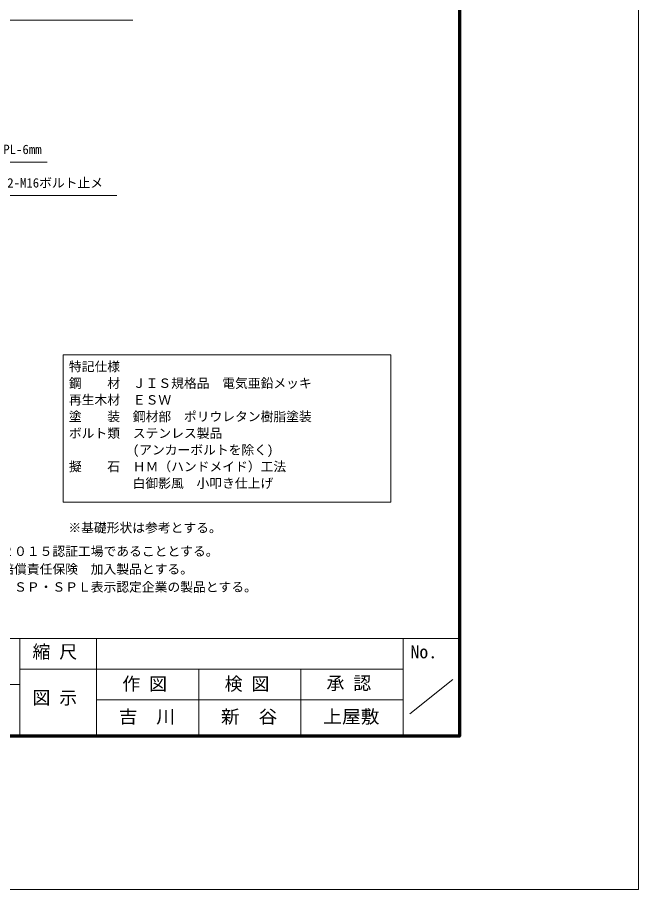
# Model space of a CAD drawing. Units: millimetres at full size, sheet at 1:40, with parts at other scales. Extents: x -800 to 17600, y -600 to 12480.
# Drawn here: x 12740 to 17600, y -600 to 6225 of the extents above; entities that cross this region are included whole.
import ezdxf
from ezdxf.enums import TextEntityAlignment as Align

# ---------------------------------------------------------------- set-up
doc = ezdxf.new("R2010")
doc.units = ezdxf.units.MM
doc.header["$LTSCALE"] = 40
doc.layers.add('D-BGD-TXT', color=7, linetype='Continuous')
doc.layers.add('D-DOC', color=7, linetype='Continuous')
for name, color, linetype, lineweight in [('D-STR-HTXT', 7, 'Continuous', 13), ('D-STR-TXT', 7, 'Continuous', 13), ('D-TTL', 7, 'Continuous', 70), ('D-TTL-FRAM', 7, 'Continuous', 13), ('D-TTL-TXT', 7, 'Continuous', 13), ('V-nasSTD', 5, 'Continuous', 13)]:
    doc.layers.add(name, color=color, linetype=linetype, lineweight=lineweight)
doc.styles.add('ＭＳ ゴシック', font='')
doc.styles.get('ＭＳ ゴシック').set_extended_font_data('MS Gothic')

msp = doc.modelspace()

# ---------------------------------------------------------------- linework, layer by layer
at = {"layer": 'D-STR-HTXT'}
for points in [[(11770.26, 5574.13), (12231.55, 6203.26), (12351.55, 6203.26), (13642.24, 6203.26)], [(12013.18, 5475.99), (12474.47, 5093.32), (12594.47, 5093.32), (12973.66, 5093.32)], [(11937.7, 5431.88), (12505.33, 4831.57), (12625.33, 4831.57), (13518.22, 4831.57)]]:
    msp.add_lwpolyline(points, dxfattribs=at)
at = {"layer": 'D-TTL'}
msp.add_lwpolyline([(600, 600), (600, 11280), (16200, 11280), (16200, 600)], close=True, dxfattribs=at)
at = {"layer": 'D-TTL-FRAM'}
for p, q in [((600, 1364.88), (16200, 1364.88)), ((12758.45, 1364.88), (12758.45, 600)), ((13358.45, 1364.88), (13358.45, 600)), ((15758.45, 1364.88), (15758.45, 600)), ((13358.45, 1124.88), (12758.45, 1124.88)), ((13358.45, 1124.88), (15758.45, 1124.88)), ((14158.45, 600), (14158.45, 1124.88)), ((14958.45, 1124.88), (14958.45, 600)), ((15810.65, 773.88), (16146.65, 1042.68)), ((12758.45, 1004.88), (9358.45, 1004.88)), ((15758.45, 884.88), (13358.45, 884.88))]:
    msp.add_line(p, q, dxfattribs=at)
at = {"layer": 'D-TTL-FRAM', "color": 2}
msp.add_lwpolyline([(13098.6, 3583.99), (15661.15, 3583.99), (15661.15, 2432.61), (13098.6, 2432.61)], close=True, dxfattribs=at)
at = {"layer": 'V-nasSTD'}
msp.add_lwpolyline([(-800, -600), (-800, 12480), (17600, 12480), (17600, -600)], close=True, dxfattribs=at)

# ---------------------------------------------------------------- texts
at = {"layer": 'D-BGD-TXT', "style": 'ＭＳ ゴシック', "width": 1.05}
for s, p in [('吉\u3000川', (13532.58, 670.91)), ('上屋敷', (15132.58, 670.91)), ('新\u3000谷', (14332.58, 670.91))]:
    msp.add_text(s, height=102.6, dxfattribs=at).set_placement(p, align=Align.BOTTOM_LEFT)
at = {"layer": 'D-DOC', "style": 'ＭＳ ゴシック'}
for s, p in [('特記仕様', (13143.04, 3529.69)), ('鋼\u3000\u3000材\u3000ＪＩＳ規格品\u3000電気亜鉛メッキ', (13143.04, 3399.22)), ('再生木材\u3000ＥＳＷ', (13143.04, 3268.75)), ('塗\u3000\u3000装\u3000鋼材部\u3000ポリウレタン樹脂塗装', (13143.04, 3138.28)), ('ボルト類\u3000ステンレス製品', (13143.04, 3007.8)), ('\u3000\u3000\u3000\u3000\u3000(アンカーボルトを除く)', (13143.04, 2877.33)), ('擬\u3000\u3000石\u3000ＨＭ（ハンドメイド）工法', (13143.04, 2746.86)), ('          白御影風\u3000小叩き仕上げ', (13143.04, 2616.39)), ('※基礎形状は参考とする。', (13138.71, 2267.99))]:
    msp.add_text(s, height=73.31, dxfattribs=at).set_placement(p, align=Align.TOP_LEFT)
at = {"layer": 'D-STR-HTXT', "style": 'ＭＳ ゴシック'}
for s, p in [('PL-6mm', (12629.98, 5228.84)), ('2-M16ボルト止メ', (12660.84, 4967.08))]:
    msp.add_text(s, height=73.31, dxfattribs=at).set_placement(p, align=Align.TOP_LEFT)
at = {"layer": 'D-STR-TXT', "style": 'ＭＳ ゴシック'}
for s, p in [('※本製品製作工場は、ＩＳＯ９００１：２０１５認証工場であることとする。', (10814.03, 1988.82)), ('※本製品は、（社）日本公園施設業協会賠償責任保険\u3000加入製品とする。', (10814.03, 1848.88)), ('※本製品は、（社）日本公園施設業協会\u3000ＳＰ・ＳＰＬ表示認定企業の製品とする。', (10814.03, 1709.27))]:
    msp.add_text(s, height=73.31, dxfattribs=at).set_placement(p, align=Align.BOTTOM_LEFT)
at = {"layer": 'D-TTL-TXT', "style": 'ＭＳ ゴシック'}
for s, p in [('縮 尺', (12858.26, 1178.62)), ('No.', (15815.27, 1178.62)), ('作 図', (13561.23, 927.56)), ('検 図', (14361.81, 927.56)), ('承 認', (15158.27, 933.56)), ('図 示', (12858.26, 819.49))]:
    msp.add_text(s, height=102.6, dxfattribs=at).set_placement(p, align=Align.BOTTOM_LEFT)

doc.saveas('drawing.dxf')
